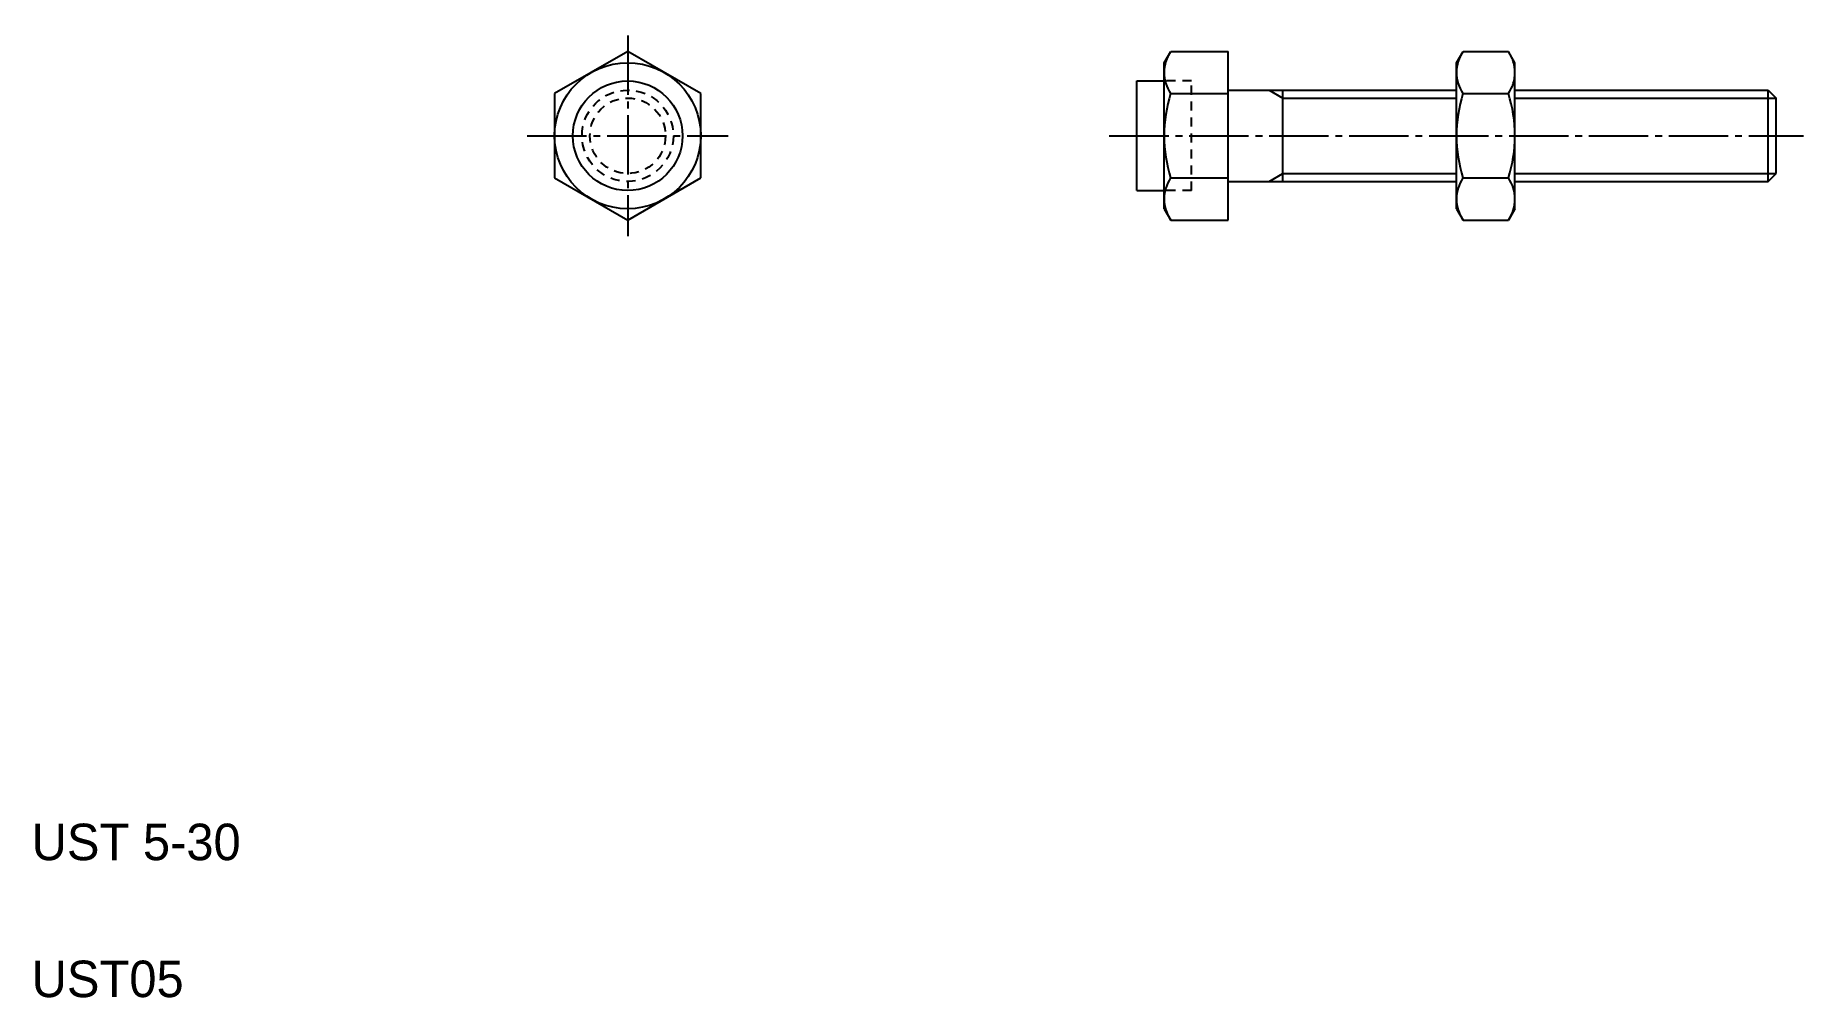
# Model space of a CAD drawing. Extents: x 5.2 to 102, y 5 to 57.7.
import ezdxf

# ---------------------------------------------------------------- set-up
doc = ezdxf.new("R2010")
doc.units = 0
doc.header["$LTSCALE"] = 0.25
doc.linetypes.add('CENTER', pattern=[17.5, 13, -1.5, 1.5, -1.5])
doc.linetypes.add('DASHED', pattern=[3.5, 2, -1.5])
doc.layers.get('0').update_dxf_attribs({"linetype": 'CONTINUOUS'})
doc.layers.add('CENTER', color=1, linetype='CENTER')

msp = doc.modelspace()

# ---------------------------------------------------------------- linework, layer by layer
at = {"color": 7, "linetype": 'CONTINUOUS'}
for p, q in [((37.625, 56.794), (33.625, 54.484)), ((41.625, 54.484), (37.625, 56.794)), ((66.984, 56.175), (67.342, 56.794)), ((66.984, 48.175), (66.984, 56.175)), ((67.342, 56.794), (70.484, 56.794)), ((70.484, 47.556), (70.484, 56.794)), ((82.984, 56.175), (83.342, 56.794)), ((82.984, 48.175), (82.984, 56.175)), ((83.342, 56.794), (85.827, 56.794)), ((86.184, 56.175), (85.827, 56.794)), ((86.184, 48.175), (86.184, 56.175)), ((65.484, 49.175), (65.484, 55.175)), ((65.484, 55.175), (66.984, 55.175)), ((33.625, 54.484), (33.625, 49.865)), ((41.625, 49.865), (41.625, 54.484)), ((67.342, 54.484), (70.484, 54.484)), ((70.484, 54.675), (82.984, 54.675)), ((73.484, 49.675), (73.484, 54.675)), ((83.342, 54.484), (85.827, 54.484)), ((86.184, 54.675), (100.051, 54.675)), ((100.051, 49.675), (100.051, 54.675)), ((100.051, 54.675), (100.484, 54.242)), ((100.484, 50.108), (100.484, 54.242)), ((33.625, 49.865), (37.625, 47.556)), ((37.625, 47.556), (41.625, 49.865)), ((67.342, 49.865), (70.484, 49.865)), ((70.484, 49.675), (82.984, 49.675)), ((83.342, 49.865), (85.827, 49.865)), ((86.184, 49.675), (100.051, 49.675)), ((100.051, 49.675), (100.484, 50.108)), ((65.484, 49.175), (66.984, 49.175)), ((66.984, 48.175), (67.342, 47.556)), ((67.342, 47.556), (70.484, 47.556)), ((82.984, 48.175), (83.342, 47.556)), ((83.342, 47.556), (85.827, 47.556)), ((86.184, 48.175), (85.827, 47.556))]:
    msp.add_line(p, q, dxfattribs=at)
at = {"color": 3, "linetype": 'DASHED'}
for p, q in [((68.484, 55.175), (66.984, 55.175)), ((68.484, 49.175), (68.484, 55.175)), ((68.484, 49.175), (66.984, 49.175))]:
    msp.add_line(p, q, dxfattribs=at)
at = {"color": 3, "linetype": 'CONTINUOUS'}
for p, q in [((72.734, 54.675), (73.484, 54.242)), ((73.484, 54.242), (82.984, 54.242)), ((86.184, 54.242), (100.484, 54.242)), ((72.734, 49.675), (73.484, 50.108)), ((73.484, 50.108), (82.984, 50.108)), ((86.184, 50.108), (100.484, 50.108))]:
    msp.add_line(p, q, dxfattribs=at)
for p, q in [((83.963, 49.865), (83.963, 49.866)), ((84.584, 49.865), (84.585, 49.865))]:
    msp.add_line(p, q)
at = {"color": 7, "linetype": 'CONTINUOUS'}
for radius in [4, 3]:
    msp.add_circle((37.625, 52.175), radius, dxfattribs=at)
at = {"color": 3, "linetype": 'DASHED'}
for radius in [2.5, 2.067]:
    msp.add_circle((37.625, 52.175), radius, dxfattribs=at)
for centre, radius, start, end in [((69.029, 55.639), 2.045, 145.61583, 214.38417), ((85.029, 55.639), 2.045, 145.61578, 214.38422), ((84.14, 55.639), 2.045, 325.61578, 34.38422), ((74.627, 52.175), 7.643, 162.41209, 197.58791), ((90.627, 52.175), 7.643, 162.41206, 197.58794), ((78.542, 52.175), 7.643, 342.41206, 17.58794), ((69.029, 48.711), 2.045, 145.61583, 214.38417), ((85.029, 48.711), 2.045, 145.61578, 214.38422), ((84.14, 48.711), 2.045, 325.61578, 34.38422)]:
    msp.add_arc(centre, radius, start, end)
at = {"layer": 'CENTER', "color": 1, "linetype": 'CENTER'}
for p, q in [((37.625, 57.675), (37.625, 46.675)), ((32.125, 52.175), (43.125, 52.175)), ((63.984, 52.175), (101.984, 52.175))]:
    msp.add_line(p, q, dxfattribs=at)

# ---------------------------------------------------------------- texts
for s, p in [('UST 5-30', (5, 12.5)), ('UST05', (5, 5))]:
    msp.add_text(s, height=2).set_placement(p)

doc.saveas('drawing.dxf')
